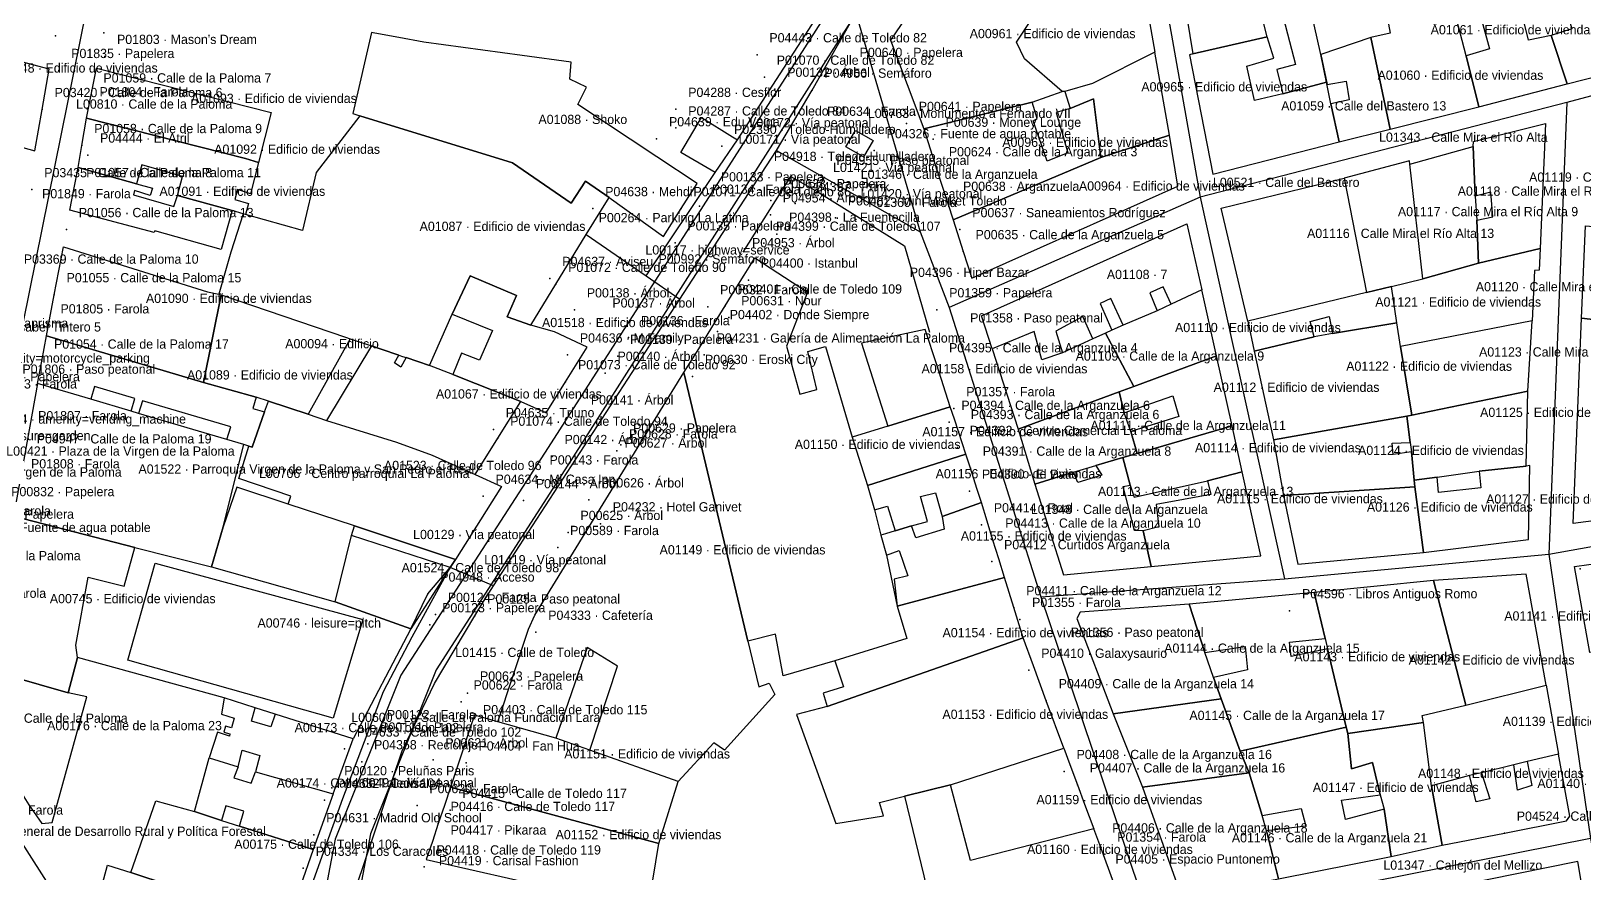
# Model space of a CAD drawing. Header units: metres. Extents: x 436207 to 441321, y 4465685 to 4475088.
# Drawn here: x 439604 to 439855.7, y 4473257.3 to 4473393.7 of the extents above; entities that cross this region are included whole.
import ezdxf

# ---------------------------------------------------------------- set-up
doc = ezdxf.new("R2010")
doc.units = ezdxf.units.M
for name, color, linetype, true_color in [('G_A_EDI', 7, 'CONTINUOUS', 0xa4a4a4), ('G_A_EQU', 7, 'CONTINUOUS', 0x8e5aa4), ('G_A_VER', 7, 'CONTINUOUS', 0x4d745d), ('G_L_EQU', 7, 'CONTINUOUS', 0x8e5aa4), ('G_L_INF', 7, 'CONTINUOUS', 0x777777), ('G_L_PAT', 7, 'CONTINUOUS', 0xa63603), ('G_L_TRA', 7, 'CONTINUOUS', 0x376b91), ('G_L_VIA', 7, 'CONTINUOUS', 0x555555), ('G_P_ACC', 7, 'CONTINUOUS', 0xe68241), ('G_P_COM', 7, 'CONTINUOUS', 0xce3b37), ('G_P_DIR', 7, 'CONTINUOUS', 0x756bb1), ('G_P_EQU', 7, 'CONTINUOUS', 0x8e5aa4), ('G_P_MOB', 7, 'CONTINUOUS', 0x268c9e), ('G_P_PAT', 7, 'CONTINUOUS', 0xa63603), ('G_P_TRA', 7, 'CONTINUOUS', 0x376b91), ('G_P_UMB', 7, 'CONTINUOUS', 0x9e6a39), ('G_P_VER', 7, 'CONTINUOUS', 0x4d745d), ('T_A_EDI', 7, 'CONTINUOUS', 0xa4a4a4), ('T_A_EQU', 7, 'CONTINUOUS', 0x8e5aa4), ('T_A_VER', 7, 'CONTINUOUS', 0x4d745d), ('T_L_EQU', 7, 'CONTINUOUS', 0x8e5aa4), ('T_L_INF', 7, 'CONTINUOUS', 0x777777), ('T_L_PAT', 7, 'CONTINUOUS', 0xa63603), ('T_L_VIA', 7, 'CONTINUOUS', 0x555555), ('T_P_ACC', 7, 'CONTINUOUS', 0xe68241), ('T_P_COM', 7, 'CONTINUOUS', 0xce3b37), ('T_P_DIR', 7, 'CONTINUOUS', 0x756bb1), ('T_P_EQU', 7, 'CONTINUOUS', 0x8e5aa4), ('T_P_MOB', 7, 'CONTINUOUS', 0x268c9e), ('T_P_PAT', 7, 'CONTINUOUS', 0xa63603), ('T_P_TRA', 7, 'CONTINUOUS', 0x376b91), ('T_P_UMB', 7, 'CONTINUOUS', 0x9e6a39), ('T_P_VER', 7, 'CONTINUOUS', 0x4d745d)]:
    doc.layers.add(name, color=color, linetype=linetype, true_color=true_color)

msp = doc.modelspace()

# ---------------------------------------------------------------- linework, layer by layer
at = {"layer": 'G_A_EDI'}
for points in [[(439752.53, 4473405.7), (439747.69, 4473398.6), (439743.31, 4473392.17), (439748.7, 4473377.8), (439766.3, 4473382.12), (439771.13, 4473383.86), (439765.03, 4473389.13), (439763.75, 4473391.87), (439766.18, 4473395.53)], [(439783.6, 4473404.97), (439786.18, 4473390.21), (439776.05, 4473385.18), (439771.57, 4473383.86), (439771.13, 4473383.86), (439765.03, 4473389.13), (439763.75, 4473391.87), (439766.18, 4473395.53), (439768.74, 4473396.49), (439772.2, 4473398.01), (439771.52, 4473401.18), (439771.26, 4473402.54)], [(439824.31, 4473377.78), (439838.66, 4473381.38), (439836.64, 4473389.64), (439835.07, 4473395.64), (439831.43, 4473394.73), (439830.52, 4473398.16), (439834.24, 4473399.07), (439832.98, 4473404.61), (439832.53, 4473405.33), (439819.21, 4473402), (439820.48, 4473395.96), (439823.73, 4473396.52), (439824.32, 4473393.33), (439821.19, 4473392.61)], [(439838.66, 4473381.38), (439853.01, 4473385.09), (439850.38, 4473392.95), (439846.71, 4473392.17), (439844.9, 4473399.68), (439848.62, 4473398.46), (439846.24, 4473405.66), (439844.74, 4473405.34), (439840.39, 4473404.06), (439839.55, 4473406.68), (439832.98, 4473404.61), (439834.24, 4473399.07), (439838.1, 4473399.33), (439840.43, 4473390.75), (439836.64, 4473389.64)], [(439790.81, 4473399.26), (439792.35, 4473389.97), (439804.4, 4473392.7), (439802.88, 4473398.79), (439805.98, 4473399.68), (439808.99, 4473388.25), (439805.95, 4473387.41), (439806.91, 4473383.51), (439813.97, 4473385.37), (439813.09, 4473389.84), (439809.93, 4473403.85)], [(439853.01, 4473385.09), (439864.45, 4473388.01), (439859.84, 4473402.08), (439848.62, 4473398.46), (439849.26, 4473396.63), (439852.73, 4473397.52), (439853.78, 4473394), (439850.38, 4473392.95)], [(439792.35, 4473389.97), (439791.8, 4473389.82), (439795.55, 4473370.49), (439816.02, 4473375.74), (439814.72, 4473381.85), (439813.97, 4473385.37), (439806.91, 4473383.51), (439802.3, 4473382.43), (439801.08, 4473387.96), (439805.48, 4473389.27), (439804.4, 4473392.7)], [(439816.02, 4473375.74), (439824.31, 4473377.78), (439821.19, 4473392.61), (439813.09, 4473389.84), (439814.09, 4473384.99), (439817.19, 4473385.52), (439817.69, 4473382.52), (439814.72, 4473381.85)], [(439788.52, 4473376.82), (439786.18, 4473390.21), (439776.05, 4473385.18), (439771.57, 4473383.86), (439772.45, 4473381.1), (439776.22, 4473382.66), (439777.4, 4473373.18)], [(439613.01, 4473379.57), (439613.75, 4473383.32), (439614.6, 4473387.65), (439642.92, 4473380.44), (439640.86, 4473372.34), (439638.75, 4473373.01)], [(439748.7, 4473377.8), (439750.78, 4473371.36), (439753.46, 4473363.09), (439777.4, 4473373.18), (439776.22, 4473382.66), (439772.45, 4473381.1), (439770.19, 4473380.47), (439772.09, 4473373.94), (439768.69, 4473372.6), (439766.44, 4473379.14), (439767.11, 4473379.48), (439766.3, 4473382.12)], [(439611.63, 4473371.56), (439612.25, 4473375.12), (439613.01, 4473379.57), (439638.75, 4473373.01), (439640.86, 4473372.34), (439639.6, 4473367.28), (439637.49, 4473368.01), (439637.05, 4473366.4), (439639.27, 4473365.75), (439638.8, 4473363.92), (439638.39, 4473364.06), (439636.59, 4473364.6), (439627.74, 4473367.04), (439628.57, 4473370.09), (439621.98, 4473371.97), (439621.11, 4473368.92)], [(439685.02, 4473346.02), (439689.08, 4473352.64), (439694.02, 4473360.69), (439697.71, 4473366.69), (439693.9, 4473369.36), (439691.57, 4473365.77), (439682.03, 4473372.29), (439657.33, 4473379.94), (439650.21, 4473370.76), (439648, 4473361.35), (439638.8, 4473363.92), (439638.39, 4473364.06), (439636.38, 4473357.87), (439634.45, 4473351.05), (439634.81, 4473350.95), (439654.99, 4473344.08), (439655.76, 4473343.83), (439659.22, 4473342.68), (439660.76, 4473342.13), (439663.65, 4473341.16), (439664.24, 4473340.95), (439664.83, 4473340.76), (439668.58, 4473339.5), (439672.26, 4473347.8), (439675.17, 4473354.01), (439682.71, 4473350.84), (439681.21, 4473347.35)], [(439753.46, 4473363.09), (439755.11, 4473357.94), (439756.5, 4473353.63), (439789.91, 4473368.55), (439788.52, 4473376.82), (439777.4, 4473373.18)], [(439837.83, 4473375.78), (439849.47, 4473378.69), (439848.65, 4473358.45), (439838.61, 4473356.05), (439838.34, 4473363.04), (439840.96, 4473363.56), (439840.64, 4473367.56), (439838.11, 4473366.93), (439837.78, 4473374.97)], [(439827.49, 4473372.08), (439837.78, 4473374.97), (439838.11, 4473366.93), (439838.34, 4473363.04), (439838.61, 4473356.05), (439829.61, 4473353.51)], [(439820.48, 4473351.32), (439824.51, 4473352.28), (439829.61, 4473353.51), (439827.49, 4473372.08), (439827.43, 4473372.64), (439816.87, 4473369.83)], [(439610.31, 4473364.66), (439610.95, 4473367.99), (439611.63, 4473371.56), (439621.11, 4473368.92), (439623.68, 4473368.19), (439623.31, 4473367.02), (439620.81, 4473367.81), (439620.64, 4473367.11), (439627.17, 4473365.25), (439627.74, 4473367.04), (439636.59, 4473364.6), (439634.85, 4473358.28), (439624.07, 4473361.31), (439623.95, 4473361.05)], [(439801.22, 4473346.67), (439796.92, 4473364.97), (439816.87, 4473369.83), (439820.48, 4473351.32)], [(439759.78, 4473342.19), (439758.07, 4473347.52), (439791.33, 4473362.45), (439793.81, 4473351.73), (439788.84, 4473349.43), (439787.51, 4473352.22), (439785.33, 4473351.26), (439786.56, 4473348.35), (439781.02, 4473346), (439779.03, 4473350.36), (439777.28, 4473349.52), (439779.17, 4473345.19), (439778.17, 4473344.71), (439776.13, 4473343.8), (439774.52, 4473347.42), (439770.13, 4473345.03), (439771.22, 4473341.56), (439767.87, 4473340.42), (439766.63, 4473345)], [(439855.34, 4473347.13), (439855.97, 4473362.11), (439868.4, 4473361.1), (439870.73, 4473360.87), (439870.29, 4473357.95), (439876.4, 4473357.4), (439875.87, 4473352.86), (439870.85, 4473353.6), (439870.49, 4473350.63), (439875.6, 4473349.9), (439875.9, 4473352.76), (439885.09, 4473351.17), (439885.73, 4473351.08), (439884.73, 4473343.43), (439873.65, 4473344.9), (439863.29, 4473346.22)], [(439606.51, 4473344.3), (439607.78, 4473350.96), (439609.26, 4473358.73), (439632.6, 4473351.42), (439634.45, 4473351.05), (439634.81, 4473350.95), (439631.95, 4473336.71)], [(439709.85, 4473338.36), (439712.23, 4473342.21), (439714.36, 4473345.64), (439716.53, 4473349.13), (439718.17, 4473351.78), (439719.62, 4473354.14), (439720.43, 4473355.43), (439721.35, 4473356.95), (439729.89, 4473351.37), (439726.48, 4473342.63), (439728.65, 4473334.86), (439731.4, 4473335.59), (439729.93, 4473341.73), (439732.81, 4473342.54), (439737.13, 4473327.9), (439739.58, 4473320.04), (439740.74, 4473316.11), (439741.78, 4473312.02), (439742.67, 4473308.78), (439744.4, 4473300.5), (439745.97, 4473295.26), (439734.32, 4473291.68), (439725.92, 4473289.24), (439724.69, 4473295.95), (439720.18, 4473294.83)], [(439848.65, 4473358.45), (439848.45, 4473354.95), (439847.73, 4473354.88), (439847.35, 4473346.72), (439825.99, 4473342.55), (439825.4, 4473346.39), (439824.51, 4473352.28), (439829.61, 4473353.51), (439838.61, 4473356.05)], [(439672.26, 4473347.8), (439678.8, 4473345.17), (439676.7, 4473340.34), (439673.8, 4473341.51), (439672.36, 4473338.02), (439683.42, 4473333.67), (439687.5, 4473331.84), (439690.67, 4473336.86), (439694.17, 4473342.44), (439688.86, 4473344.96), (439685.02, 4473346.02), (439681.21, 4473347.35), (439682.71, 4473350.84), (439675.17, 4473354.01)], [(439782.74, 4473336.11), (439796.15, 4473341.08), (439793.81, 4473351.73), (439788.84, 4473349.43), (439786.56, 4473348.35), (439781.02, 4473346), (439779.17, 4473345.19), (439778.17, 4473344.71)], [(439801.22, 4473346.67), (439802.27, 4473341.83), (439812.01, 4473344.14), (439811.34, 4473346.63), (439814.42, 4473347.4), (439814.97, 4473344.68), (439825.4, 4473346.39), (439824.51, 4473352.28), (439820.48, 4473351.32)], [(439634.81, 4473350.95), (439654.99, 4473344.08), (439655.76, 4473343.83), (439648.94, 4473331.62), (439642.48, 4473333.73), (439640.53, 4473334.34), (439631.95, 4473336.71)], [(439827.83, 4473331.42), (439846.64, 4473335.33), (439847.35, 4473346.72), (439825.99, 4473342.55)], [(439853.96, 4473313.9), (439855.34, 4473347.13), (439863.29, 4473346.22), (439863.19, 4473342.76), (439873.3, 4473341.79), (439872.06, 4473330.66), (439872.06, 4473316.3), (439870.01, 4473316.03)], [(439605.05, 4473336.59), (439605.74, 4473340.21), (439606.51, 4473344.3), (439631.95, 4473336.71), (439640.53, 4473334.34), (439639.97, 4473332.54), (439641.84, 4473331.98), (439639.86, 4473326.26), (439639.3, 4473326.42), (439638.5, 4473326.67), (439635.73, 4473327.49), (439636.4, 4473329.55), (439622.08, 4473333.78), (439621.43, 4473331.73), (439620.23, 4473332.08), (439620.82, 4473334.15), (439614.3, 4473336.1), (439613.7, 4473334.01)], [(439753.01, 4473332.82), (439750.81, 4473339.61), (439748.95, 4473345.33), (439738.64, 4473343.11), (439742.88, 4473329.67)], [(439759.78, 4473342.19), (439764.01, 4473329.19), (439780.38, 4473335.23), (439782.74, 4473336.11), (439778.17, 4473344.71), (439776.13, 4473343.8), (439771.22, 4473341.56), (439767.87, 4473340.42), (439766.63, 4473345)], [(439802.27, 4473341.83), (439805.41, 4473327.44), (439826.99, 4473331.3), (439827.83, 4473331.42), (439825.99, 4473342.55), (439825.4, 4473346.39), (439814.97, 4473344.68), (439812.01, 4473344.14)], [(439675.98, 4473321.83), (439679.68, 4473327.72), (439683.42, 4473333.67), (439672.36, 4473338.02), (439668.58, 4473339.5), (439664.83, 4473340.76), (439663.95, 4473339.22), (439662.91, 4473339.92), (439663.65, 4473341.16), (439660.76, 4473342.13), (439659.22, 4473342.68), (439651.91, 4473330.6), (439663.24, 4473327.09), (439669.01, 4473324.94)], [(439783.32, 4473325.26), (439798.69, 4473329.74), (439796.15, 4473341.08), (439782.74, 4473336.11), (439780.38, 4473335.23), (439781.19, 4473331.84), (439789.1, 4473334.6), (439790.08, 4473331.21), (439782.29, 4473328.79)], [(439679.69, 4473281.78), (439684.63, 4473296.79), (439685.7, 4473299.05), (439695.27, 4473314.73), (439709.85, 4473338.36), (439720.18, 4473294.83), (439721.98, 4473287.46), (439723.65, 4473288.04), (439724.59, 4473286.19), (439716.43, 4473277.19), (439714.69, 4473278.36), (439708.9, 4473272.09), (439694.6, 4473277.18), (439699.07, 4473290.77), (439694.15, 4473293.82), (439689.07, 4473279.11)], [(439764.01, 4473329.19), (439766.71, 4473320.29), (439773.01, 4473322.22), (439776.58, 4473323.27), (439780.98, 4473324.57), (439783.32, 4473325.26), (439782.29, 4473328.79), (439781.19, 4473331.84), (439780.38, 4473335.23)], [(439828.22, 4473320.9), (439831.95, 4473321.42), (439838.72, 4473322.39), (439846.37, 4473323.2), (439846.64, 4473335.33), (439827.83, 4473331.42), (439826.99, 4473331.3), (439827.57, 4473327.01), (439827.79, 4473325.53)], [(439680.27, 4473319.91), (439672.83, 4473308.08), (439656.42, 4473313.52), (439645.7, 4473317.04), (439646.15, 4473318.34), (439637.71, 4473321.19), (439639.3, 4473326.42), (439639.86, 4473326.26), (439641.84, 4473331.98), (439642.48, 4473333.73), (439648.94, 4473331.62), (439651.91, 4473330.6), (439663.24, 4473327.09), (439669.01, 4473324.94), (439675.98, 4473321.83)], [(439755.55, 4473325.11), (439754.94, 4473326.95), (439754.34, 4473328.8), (439753.68, 4473330.77), (439753.01, 4473332.82), (439742.88, 4473329.67), (439737.13, 4473327.9), (439739.58, 4473320.04)], [(439782.18, 4473320.08), (439782.79, 4473318.16), (439794.71, 4473320.81), (439800.33, 4473322.26), (439798.69, 4473329.74), (439783.32, 4473325.26), (439780.98, 4473324.57)], [(439805.41, 4473327.44), (439807.02, 4473318.45), (439828.31, 4473319.86), (439828.22, 4473320.9), (439827.79, 4473325.53), (439824.82, 4473325.1), (439824.62, 4473326.92), (439827.57, 4473327.01), (439826.99, 4473331.3)], [(439758.08, 4473317.28), (439757.34, 4473319.56), (439756.27, 4473322.87), (439755.55, 4473325.11), (439739.58, 4473320.04), (439740.74, 4473316.11), (439742.84, 4473316.72), (439744.06, 4473312.69), (439746.7, 4473313.51), (439749.32, 4473314.22), (439748.18, 4473318.25), (439750.6, 4473318.87), (439751.69, 4473315.04)], [(439766.71, 4473320.29), (439771.34, 4473305.57), (439785.59, 4473306.91), (439784.26, 4473312.69), (439782.86, 4473312.79), (439781.03, 4473319.91), (439782.18, 4473320.08), (439780.98, 4473324.57), (439776.58, 4473323.27), (439777.58, 4473321.71), (439773.7, 4473320.56), (439773.01, 4473322.22)], [(439785.59, 4473306.91), (439803.37, 4473308.64), (439800.33, 4473322.26), (439794.71, 4473320.81), (439795.23, 4473318.62), (439786.36, 4473317), (439786.82, 4473313.35), (439784.26, 4473312.69)], [(439829.7, 4473309.19), (439846.71, 4473311.29), (439846.96, 4473323.29), (439846.37, 4473323.2), (439838.72, 4473322.39), (439839.01, 4473319.65), (439832.17, 4473318.92), (439831.95, 4473321.42), (439828.22, 4473320.9), (439828.31, 4473319.86)], [(439807.02, 4473318.45), (439809.32, 4473307.32), (439829.7, 4473309.19), (439828.31, 4473319.86)], [(439761.79, 4473305.16), (439760.87, 4473308.19), (439759.93, 4473311.22), (439759.01, 4473314.26), (439758.08, 4473317.28), (439751.69, 4473315.04), (439752.04, 4473312.98), (439747.42, 4473311.55), (439746.7, 4473313.51), (439744.06, 4473312.69), (439742.53, 4473312.23), (439741.78, 4473312.02), (439742.67, 4473308.78), (439744.74, 4473309.5), (439746.15, 4473305.44), (439743.91, 4473304.87), (439744.4, 4473300.5)], [(439610.03, 4473286.46), (439611.54, 4473292.17), (439611.27, 4473294.2), (439613.27, 4473305.21), (439619.09, 4473303.76), (439620.84, 4473310.03), (439601.17, 4473315.07), (439596.28, 4473290.39)], [(439672.83, 4473308.08), (439671.97, 4473306.79), (439665.6, 4473296.83), (439653.29, 4473301.21), (439655.94, 4473311.95), (439656.42, 4473313.52)], [(439861.26, 4473296.03), (439859.28, 4473295.77), (439859.69, 4473293.28), (439856.69, 4473293.03), (439854.19, 4473306.94), (439856.51, 4473307.27), (439859.3, 4473307.66)], [(439764.85, 4473295.38), (439763.32, 4473300.27), (439761.79, 4473305.16), (439744.4, 4473300.5), (439745.97, 4473295.26), (439734.32, 4473291.68), (439735.68, 4473287.44), (439732.39, 4473286.43), (439733.04, 4473284.27)], [(439831.35, 4473304.66), (439811.99, 4473302.74), (439813.77, 4473295.27), (439814.17, 4473293.61), (439817.19, 4473280.92), (439817.43, 4473279.91), (439829.71, 4473281.69), (439829.48, 4473282.81), (439836.57, 4473284.48)], [(439849.6, 4473287.69), (439846.34, 4473305.71), (439831.35, 4473304.66), (439836.57, 4473284.48)], [(439811.99, 4473302.74), (439791.71, 4473300.82), (439794.27, 4473292.98), (439800.81, 4473293.97), (439801.17, 4473290.2), (439795.67, 4473288.94), (439796.94, 4473285.5), (439800.02, 4473277.05), (439817.19, 4473280.92), (439814.17, 4473293.61), (439808.25, 4473292.35), (439808.01, 4473294.69), (439813.77, 4473295.27)], [(439791.71, 4473300.82), (439774.06, 4473299.53), (439773.53, 4473298.49), (439779.42, 4473283.08), (439796.94, 4473285.5), (439795.67, 4473288.94), (439794.27, 4473292.98)], [(439771.39, 4473277.52), (439768.58, 4473285.2), (439766.52, 4473290.82), (439764.85, 4473295.38), (439733.04, 4473284.27), (439728.1, 4473282.98), (439734.45, 4473265.32), (439742.19, 4473266.56), (439741.56, 4473268.72), (439745.61, 4473269.73), (439753.07, 4473271.58)], [(439596.28, 4473290.39), (439596.2, 4473289.68), (439595.99, 4473287.61), (439596.04, 4473285.83), (439596.37, 4473283.82), (439597.12, 4473281.4), (439597.83, 4473279.4), (439598.65, 4473277.45), (439600.03, 4473274.44), (439601.78, 4473271.38), (439603.67, 4473268.31), (439605.75, 4473265.32), (439607.45, 4473265.48), (439613.05, 4473285.8), (439610.03, 4473286.46)], [(439831, 4473271.41), (439829.71, 4473281.69), (439829.48, 4473282.81), (439836.57, 4473284.48), (439849.6, 4473287.69), (439851.57, 4473276.52), (439846.52, 4473275.37), (439844.36, 4473274.83), (439839.1, 4473273.53), (439837.16, 4473273.06)], [(439635.34, 4473285.64), (439634.87, 4473283.02), (439636.96, 4473282.37), (439636.53, 4473280.81), (439635.54, 4473281.05), (439635.28, 4473280.1), (439636.26, 4473279.83), (439636.17, 4473279.46), (439634.25, 4473280.11), (439632.89, 4473275.95), (439637.57, 4473274.51), (439638.24, 4473277.19), (439641.1, 4473276.33), (439640.38, 4473273.7), (439652.98, 4473270.1), (439656.22, 4473279.02), (439643.58, 4473283.04), (439642.9, 4473280.97), (439639.74, 4473281.89), (439640.33, 4473284.03)], [(439779.42, 4473283.08), (439784.16, 4473271.19), (439801.43, 4473273.52), (439800.02, 4473277.05), (439796.94, 4473285.5)], [(439679.69, 4473281.78), (439675.9, 4473282.87), (439675.27, 4473280.99), (439673.47, 4473275.58), (439671.99, 4473271.18), (439705.77, 4473262.08), (439708.9, 4473272.09), (439694.6, 4473277.18), (439689.07, 4473279.11)], [(439824.46, 4473259.99), (439832.72, 4473261.81), (439831, 4473271.41), (439829.71, 4473281.69), (439817.43, 4473279.91), (439818.04, 4473274.18), (439821.44, 4473275.19), (439822.71, 4473269.97), (439823.34, 4473267.62)], [(439806.21, 4473256.37), (439824.46, 4473259.99), (439823.34, 4473267.62), (439817.06, 4473265.98), (439816.43, 4473269.11), (439822.71, 4473269.97), (439821.44, 4473275.19), (439818.04, 4473274.18), (439817.43, 4473279.91), (439817.19, 4473280.92), (439800.02, 4473277.05), (439801.43, 4473273.52), (439803.54, 4473266.59), (439809.89, 4473267.73), (439810.64, 4473264.86), (439804.27, 4473264.14)], [(439771.39, 4473277.52), (439772.38, 4473274.88), (439773.62, 4473271.57), (439774.79, 4473268.43), (439776.29, 4473264.42), (439756.31, 4473259.34), (439753.07, 4473271.58)], [(439831, 4473271.41), (439832.72, 4473261.81), (439842.83, 4473263.75), (439852.91, 4473265.76), (439853.44, 4473266.48), (439851.57, 4473276.52), (439846.52, 4473275.37), (439847.3, 4473271.47), (439844.94, 4473270.7), (439844.36, 4473274.83), (439839.1, 4473273.53), (439840.48, 4473269.3), (439838.26, 4473268.81), (439837.16, 4473273.06)], [(439652.98, 4473270.1), (439649.75, 4473261.08), (439637.79, 4473264.88), (439638.52, 4473267.32), (439635.61, 4473268.17), (439634.88, 4473265.82), (439630.5, 4473267.26), (439632.89, 4473275.95), (439637.57, 4473274.51), (439636.91, 4473272.69), (439639.7, 4473271.85), (439640.38, 4473273.7)], [(439784.16, 4473271.19), (439790.55, 4473253.3), (439806.21, 4473256.37), (439804.27, 4473264.14), (439803.54, 4473266.59), (439801.43, 4473273.52)], [(439671.99, 4473271.18), (439671.01, 4473268.25), (439670.03, 4473265.32), (439669.06, 4473262.4), (439668.08, 4473259.46), (439689.53, 4473254.63), (439692.26, 4473254.03), (439703.78, 4473251.49), (439704.78, 4473256.14), (439705.77, 4473262.08)], [(439745.61, 4473269.73), (439748.74, 4473256.85), (439750.45, 4473249.21), (439750.99, 4473247.02), (439767.64, 4473249.41), (439780.57, 4473252.86), (439778.88, 4473257.42), (439777.25, 4473261.85), (439776.29, 4473264.42), (439756.31, 4473259.34), (439753.07, 4473271.58)], [(439649.75, 4473261.08), (439645.52, 4473248.98), (439620.19, 4473257.35), (439624.26, 4473268.99), (439630.5, 4473267.26), (439634.88, 4473265.82), (439637.79, 4473264.88)], [(439616.4, 4473258.58), (439620.19, 4473257.35), (439645.52, 4473248.98), (439642.1, 4473239.77), (439638.48, 4473241.11), (439630.08, 4473244.07), (439620.46, 4473247.67), (439614.4, 4473251.13)], [(439860.62, 4473224.5), (439854.71, 4473259.16), (439810.89, 4473250.31), (439814.73, 4473239.51), (439845.86, 4473245.84), (439849.34, 4473224.91), (439855.74, 4473226.14)]]:
    msp.add_lwpolyline(points, close=True, dxfattribs=at)
msp.add_lwpolyline([(439594.68, 4473377.01), (439604.61, 4473374.23), (439605.84, 4473380.95), (439606.98, 4473387.46), (439600.86, 4473389.12)], dxfattribs=at)
at = {"layer": 'G_A_EQU'}
for points in [[(439697.71, 4473366.69), (439706.54, 4473360.4), (439709.38, 4473364.89), (439711.99, 4473368.98), (439705.46, 4473373.26), (439692.62, 4473381.74), (439694.03, 4473384.57), (439691.34, 4473385.86), (439691.57, 4473388.63), (439683.61, 4473389.69), (439667.7, 4473391.88), (439663.64, 4473392.62), (439659.72, 4473393.32), (439659.18, 4473393.41), (439656.15, 4473380.3), (439657.33, 4473379.94), (439682.03, 4473372.29), (439691.57, 4473365.77), (439693.9, 4473369.36)], [(439635.14, 4473313.34), (439638.5, 4473326.67), (439635.73, 4473327.49), (439621.43, 4473331.73), (439620.23, 4473332.08), (439613.7, 4473334.01), (439605.05, 4473336.59), (439602.94, 4473324.86), (439601.17, 4473315.07), (439620.84, 4473310.03), (439633.29, 4473306.87)]]:
    msp.add_lwpolyline(points, close=True, dxfattribs=at)
at = {"layer": 'G_A_VER'}
msp.add_lwpolyline([(439619.7, 4473291.74), (439624.14, 4473307.46), (439657.8, 4473298.33), (439652.96, 4473282.36)], close=True, dxfattribs=at)
at = {"layer": 'G_L_EQU'}
for points in [[(439665.6, 4473296.83), (439668.35, 4473302.48), (439671.97, 4473306.79), (439672.83, 4473308.08), (439656.42, 4473313.52), (439645.7, 4473317.04), (439637.35, 4473319.8), (439635.14, 4473313.34), (439633.29, 4473306.87), (439653.29, 4473301.21), (439665.6, 4473296.83)], [(439601.17, 4473315.07), (439620.84, 4473310.03), (439633.29, 4473306.87), (439653.29, 4473301.21), (439665.6, 4473296.83), (439656.22, 4473279.02), (439643.58, 4473283.04), (439640.33, 4473284.03), (439635.34, 4473285.64), (439611.54, 4473292.17), (439610.03, 4473286.46), (439596.28, 4473290.39), (439601.17, 4473315.07)]]:
    msp.add_lwpolyline(points, dxfattribs=at)
at = {"layer": 'G_L_INF'}
for points in [[(439782.52, 4473428.36), (439783.21, 4473425.05), (439793.51, 4473366.74), (439807.19, 4473304.95)], [(439737.72, 4473396.57), (439748.11, 4473361.11), (439752.84, 4473348.87), (439754.23, 4473344.46), (439767.68, 4473302.03), (439770.54, 4473293.54), (439785.63, 4473248.77), (439792.7, 4473231.07)], [(439890.46, 4473392.07), (439867.93, 4473386.06), (439852.93, 4473382.11), (439793.51, 4473366.74), (439752.84, 4473348.87)], [(439852.93, 4473382.11), (439850.04, 4473308.91), (439856.78, 4473262.88), (439877.19, 4473156.73), (439879.32, 4473145.66)], [(439724.87, 4473374.29), (439732.56, 4473369.96), (439748.11, 4473361.11)], [(439767.68, 4473302.03), (439807.19, 4473304.95), (439850.04, 4473308.91), (439878.4, 4473314.01), (439886.94, 4473315.54), (439892.66, 4473317), (439975.96, 4473338.25), (439984.8, 4473340.5)], [(439856.78, 4473262.88), (439785.63, 4473248.77)]]:
    msp.add_lwpolyline(points, dxfattribs=at)
at = {"layer": 'G_L_PAT'}
msp.add_lwpolyline([(439738.93, 4473373.27), (439736.09, 4473374.93), (439737.65, 4473377.57), (439740.49, 4473375.93), (439738.93, 4473373.27)], dxfattribs=at)
at = {"layer": 'G_L_TRA'}
for points in [[(439973.7, 4473971.38), (439979.46, 4473876.07), (439978.21, 4473855.97), (439975.9, 4473839.02), (439972.89, 4473824.61), (439968.8, 4473811.83), (439923.54, 4473700.81), (439865.9, 4473603.68), (439687.84, 4473326.22)], [(439976.68, 4473971.41), (439982.67, 4473875.63), (439980.82, 4473854.59), (439978.16, 4473839.18), (439974.91, 4473823.59), (439971.18, 4473811.15), (439927.33, 4473699.07), (439869.22, 4473602.66), (439691.51, 4473324.12)], [(439687.84, 4473326.22), (439663.95, 4473289.36), (439653.33, 4473262.77), (439648.89, 4473239.53), (439650.63, 4473218.75), (439654.95, 4473200.72), (439661.98, 4473179.88), (439671.61, 4473158.56), (439682.66, 4473140.46)], [(439691.51, 4473324.12), (439669.66, 4473290.2), (439659.04, 4473263.61), (439654.6, 4473240.37), (439656.34, 4473219.6), (439660.66, 4473201.57), (439667.69, 4473180.72), (439677.32, 4473159.41), (439685.29, 4473141.44)]]:
    msp.add_lwpolyline(points, dxfattribs=at)
at = {"layer": 'G_L_VIA'}
for points in [[(439722.42, 4473370.61), (439724.87, 4473374.29), (439730.61, 4473384.09), (439737.72, 4473396.57), (439745.15, 4473409.4), (439754.27, 4473423.78), (439760.39, 4473433.26), (439776.01, 4473457.82), (439800.62, 4473498.72), (439822.96, 4473535.16), (439830.29, 4473547.91), (439834.19, 4473553.79), (439835.98, 4473556.52), (439838.88, 4473561.21), (439850.91, 4473579.46), (439856.7, 4473589.29)], [(439619.07, 4473427.5), (439618.16, 4473422.75), (439600.62, 4473336.15), (439599.52, 4473330.69)], [(439703.72, 4473354), (439714.89, 4473370.75), (439714.25, 4473371.1), (439709.35, 4473374.01), (439712.7, 4473379.67), (439717.72, 4473376.53), (439718.52, 4473376.03), (439735.21, 4473401.9), (439734.58, 4473409.18), (439736.35, 4473409.36)], [(439714.89, 4473370.75), (439718.52, 4473376.03)], [(439637.9, 4473200.71), (439638.68, 4473202.8), (439642.33, 4473212.51), (439644.52, 4473218.86), (439647.77, 4473228.45), (439664.19, 4473277.07), (439669.41, 4473288.01), (439675.96, 4473298.94), (439677.34, 4473301.24), (439678.99, 4473303.78), (439709.18, 4473350.24), (439722.42, 4473370.61)], [(439719.43, 4473357.82), (439727.19, 4473370.11), (439731.45, 4473367.67), (439745.61, 4473358.88), (439749.65, 4473344.9)], [(439731.45, 4473367.67), (439732.56, 4473369.96)], [(439694.02, 4473360.69), (439703.72, 4473354), (439709.18, 4473350.24)], [(439611.37, 4473248.36), (439602.13, 4473262.85), (439590.32, 4473283.16), (439592.46, 4473294.24), (439593.95, 4473301.92), (439596.49, 4473315.07)], [(439671.97, 4473306.79), (439655.94, 4473311.95)], [(439639.89, 4473230.64), (439642.73, 4473233.65), (439649.87, 4473256.22), (439654.57, 4473269.36), (439661.17, 4473286.67), (439665.77, 4473295.54), (439671.97, 4473306.79)], [(439678.99, 4473303.78), (439671.97, 4473306.79)]]:
    msp.add_lwpolyline(points, dxfattribs=at)
at = {"layer": 'G_P_ACC'}
for p in [(439730.61, 4473384.09), (439613.11, 4473381.07), (439731.04, 4473377.92), (439732.56, 4473369.96), (439712.36, 4473365.3), (439737.7, 4473363.15), (439703.72, 4473354), (439713.7, 4473349), (439606.79, 4473345.92), (439700.87, 4473344.01), (439754.23, 4473344.46), (439753.61, 4473332.5), (439698.94, 4473325.67), (439686.06, 4473321.45), (439689.39, 4473310.02), (439669.57, 4473299.18), (439675.96, 4473298.94), (439764.27, 4473298.37), (439770.54, 4473293.54), (439673.75, 4473284.99), (439659.7, 4473280.18), (439666.58, 4473268.22), (439778.08, 4473260.36)]:
    msp.add_point(p, dxfattribs=at)
at = {"layer": 'G_P_COM'}
for p in [(439615.95, 4473389.56), (439721.69, 4473389.82), (439708.54, 4473380.98), (439727.89, 4473365.7), (439734.41, 4473363.41), (439754.58, 4473361.5), (439744.45, 4473351.83), (439717.12, 4473347.24), (439690.97, 4473341.2), (439711.25, 4473337.72), (439678.95, 4473329.11), (439756.14, 4473319.14), (439758.07, 4473313.69), (439759.73, 4473307.72), (439855.09, 4473306.54), (439808.02, 4473299.78), (439765.76, 4473290.14), (439654.82, 4473277.38), (439771.48, 4473273.74), (439652.78, 4473271.11), (439651.56, 4473269.07), (439671.93, 4473267.45), (439649.86, 4473263.5), (439670.03, 4473261.51)]:
    msp.add_point(p, dxfattribs=at)
at = {"layer": 'G_P_DIR'}
for p in [(439722.88, 4473386.19), (439709.38, 4473364.89), (439689.08, 4473352.64), (439690.67, 4473336.86), (439679.68, 4473327.72)]:
    msp.add_point(p, dxfattribs=at)
at = {"layer": 'G_P_EQU'}
for p in [(439613.2, 4473373.58), (439694.02, 4473360.69), (439720.3, 4473353.33), (439713.13, 4473341.2), (439754.16, 4473326.22), (439685.85, 4473296.29)]:
    msp.add_point(p, dxfattribs=at)
at = {"layer": 'G_P_MOB'}
for p in [(439608.53, 4473387.28), (439736.32, 4473387.45), (439745.9, 4473378.7), (439740.7, 4473374.29), (439713.82, 4473367.3), (439723.91, 4473366.19), (439708.4, 4473359.36), (439750.84, 4473348.52), (439699.1, 4473340.98), (439699.6, 4473326.62), (439668.66, 4473297.51), (439674.78, 4473286.44), (439658.61, 4473278.19), (439657.61, 4473275.31)]:
    msp.add_point(p, dxfattribs=at)
at = {"layer": 'G_P_PAT'}
msp.add_point((439696.31, 4473313.85), dxfattribs=at)
at = {"layer": 'G_P_TRA'}
for p in [(439715.96, 4473374.99), (439722.42, 4473370.61)]:
    msp.add_point(p, dxfattribs=at)
at = {"layer": 'G_P_UMB'}
for p in [(439607.99, 4473392.88), (439615.8, 4473393.37), (439613.75, 4473383.32), (439605.84, 4473380.95), (439708.55, 4473377.97), (439612.25, 4473375.12), (439705.42, 4473376.22), (439750.25, 4473376.14), (439750.78, 4473371.36), (439604.16, 4473367.97), (439610.95, 4473367.99), (439695.08, 4473364.91), (439753.08, 4473365.76), (439609.75, 4473361.51), (439722.78, 4473359.3), (439724.89, 4473360.76), (439755.11, 4473357.94), (439688.13, 4473353.59), (439607.78, 4473350.96), (439716.53, 4473349.13), (439715.26, 4473344.99), (439605.74, 4473340.21), (439750.81, 4473339.61), (439752.81, 4473330.29), (439754.34, 4473328.8), (439756.27, 4473322.87), (439677.31, 4473318.32), (439759.93, 4473311.22), (439668.35, 4473302.48), (439763.32, 4473300.27), (439768.58, 4473285.2), (439675.27, 4473280.99), (439674.55, 4473275.12), (439773.62, 4473271.57), (439670.03, 4473265.32), (439842.83, 4473263.75), (439777.25, 4473261.85), (439648.15, 4473258.07), (439667.73, 4473258.28)]:
    msp.add_point(p, dxfattribs=at)
at = {"layer": 'G_P_VER'}
for p in [(439729.94, 4473392.43), (439724.59, 4473384.24), (439723.86, 4473363.89), (439718.88, 4473356.63), (439692.1, 4473348.51), (439696.24, 4473346.88), (439697.08, 4473338.23), (439692.75, 4473331.17), (439688.49, 4473324.75), (439698.23, 4473324.2), (439683.84, 4473317.6), (439694.44, 4473317.73), (439691.07, 4473312.46), (439669.18, 4473275.63)]:
    msp.add_point(p, dxfattribs=at)

# ---------------------------------------------------------------- texts
at = {"layer": 'T_A_EDI'}
for s, p in [('A01061 · Edificio de viviendas', (439830.88, 4473393.12)), ('A00961 · Edificio de viviendas', (439756.16, 4473392.5)), ('A00548 · Edificio de viviendas', (439597.67, 4473386.93)), ('A01060 · Edificio de viviendas', (439822.27, 4473385.76)), ('A00965 · Edificio de viviendas', (439783.98, 4473383.88)), ('A01093 · Edificio de viviendas', (439629.95, 4473382.01)), ('A01059 · Calle del Bastero 13', (439806.65, 4473380.79)), ('A01092 · Edificio de viviendas', (439633.71, 4473373.77)), ('A00963 · Edificio de viviendas', (439761.44, 4473374.89)), ('A00964 · Edificio de viviendas', (439773.87, 4473367.82)), ('A01119 · Calle Mira el Río Alta 5', (439846.83, 4473369.25)), ('A01091 · Edificio de viviendas', (439624.83, 4473366.96)), ('A01118 · Calle Mira el Río Alta 7', (439835.26, 4473366.98)), ('A01117 · Calle Mira el Río Alta 9', (439825.57, 4473363.67)), ('A01087 · Edificio de viviendas', (439667, 4473361.28)), ('A01116 · Calle Mira el Río Alta 13', (439810.84, 4473360.14)), ('A01108 · 7', (439778.39, 4473353.49)), ('A01120 · Calle Mira el Río Baja 4', (439838.2, 4473351.5)), ('A01090 · Edificio de viviendas', (439622.64, 4473349.62)), ('A01121 · Edificio de viviendas', (439821.9, 4473349.03)), ('A01518 · Edificio de viviendas', (439686.84, 4473345.7)), ('A01110 · Edificio de viviendas', (439789.44, 4473344.89)), ('A00094 · Edificio', (439645.22, 4473342.27)), ('A01109 · Calle de la Arganzuela 9', (439773.33, 4473340.27)), ('A01123 · Calle Mira el Río Baja 6', (439838.72, 4473340.94)), ('A01158 · Edificio de viviendas', (439748.36, 4473338.22)), ('A01122 · Edificio de viviendas', (439817.19, 4473338.63)), ('A01089 · Edificio de viviendas', (439629.3, 4473337.22)), ('A01112 · Edificio de viviendas', (439795.7, 4473335.22)), ('A01067 · Edificio de viviendas', (439669.65, 4473334.14)), ('A01125 · Edificio de viviendas', (439838.89, 4473331.15)), ('A01157 · Edificio de viviendas', (439748.48, 4473328.03)), ('A01111 · Calle de la Arganzuela 11', (439775.74, 4473329.03)), ('A01150 · Edificio de viviendas', (439727.81, 4473325.97)), ('A01114 · Edificio de viviendas', (439792.68, 4473325.42)), ('A01124 · Edificio de viviendas', (439819.11, 4473325)), ('A01523 · Calle de Toledo 96', (439661.22, 4473322.55)), ('A01156 · Edificio de viviendas', (439750.64, 4473321.21)), ('A01113 · Calle de la Arganzuela 13', (439776.95, 4473318.35)), ('A01115 · Edificio de viviendas', (439796.25, 4473317.17)), ('A01126 · Edificio de viviendas', (439820.54, 4473315.82)), ('A01127 · Edificio de viviendas', (439839.86, 4473317.11)), ('A01155 · Edificio de viviendas', (439754.72, 4473311.14)), ('A01149 · Edificio de viviendas', (439705.9, 4473308.89)), ('A01524 · Calle de Toledo 98', (439664.08, 4473306)), ('A00745 · Edificio de viviendas', (439607.06, 4473300.98)), ('A01141 · Edificio de viviendas', (439842.81, 4473298.18)), ('A01154 · Edificio de viviendas', (439751.76, 4473295.47)), ('A01144 · Calle de la Arganzuela 15', (439787.69, 4473292.96)), ('A01143 · Edificio de viviendas', (439808.78, 4473291.57)), ('A01142 · Edificio de viviendas', (439827.32, 4473291.05)), ('A01153 · Edificio de viviendas', (439751.74, 4473282.25)), ('A01145 · Calle de la Arganzuela 17', (439791.77, 4473282.07)), ('A00176 · Calle de la Paloma 23', (439606.63, 4473280.42)), ('A00173 · Calle de Toledo 102', (439646.74, 4473280.1)), ('A01139 · Edificio de viviendas', (439842.57, 4473281.1)), ('A01151 · Edificio de viviendas', (439690.44, 4473275.84)), ('A01148 · Edificio de viviendas', (439828.83, 4473272.69)), ('A00174 · Calle de Toledo 104', (439643.83, 4473271.13)), ('A01147 · Edificio de viviendas', (439811.78, 4473270.42)), ('A01140 · Edificio de viviendas', (439848.17, 4473271.05)), ('A01159 · Edificio de viviendas', (439766.99, 4473268.43)), ('A00747 · Dirección General de Desarrollo Rural y Política Forestal', (439582.99, 4473263.31)), ('A01152 · Edificio de viviendas', (439689.04, 4473262.77)), ('A01146 · Calle de la Arganzuela 21', (439798.65, 4473262.25)), ('A00175 · Calle de Toledo 106', (439636.97, 4473261.21)), ('A01160 · Edificio de viviendas', (439765.45, 4473260.38))]:
    msp.add_text(s, height=1.5, dxfattribs=at).set_placement(p)
at = {"layer": 'T_A_EQU'}
for s, p in [('A01088 · Shoko', (439686.26, 4473378.6)), ('A01522 · Parroquia Virgen de la Paloma y San Pedro el Real', (439621.43, 4473321.97))]:
    msp.add_text(s, height=1.5, dxfattribs=at).set_placement(p)
at = {"layer": 'T_A_VER'}
for s, p in [('A01514 · leisure=garden', (439591.63, 4473327.39)), ('A00746 · leisure=pitch', (439640.72, 4473297.04))]:
    msp.add_text(s, height=1.5, dxfattribs=at).set_placement(p)
at = {"layer": 'T_L_EQU'}
for s, p in [('L00706 · Centro parroquial La Paloma', (439640.97, 4473321.26)), ('L00600 · La Salle La Paloma Fundación Lara', (439655.93, 4473281.75))]:
    msp.add_text(s, height=1.5, dxfattribs=at).set_placement(p)
at = {"layer": 'T_L_INF'}
for s, p in [('L01343 · Calle Mira el Río Alta', (439822.51, 4473375.72)), ('L01346 · Calle de la Arganzuela', (439738.5, 4473369.72)), ('L00521 · Calle del Bastero', (439795.59, 4473368.4)), ('L01348 · Calle de la Arganzuela', (439766.07, 4473315.44)), ('L01347 · Callejón del Mellizo', (439823.21, 4473257.82))]:
    msp.add_text(s, height=1.5, dxfattribs=at).set_placement(p)
at = {"layer": 'T_L_PAT'}
msp.add_text('L00763 · Monumento a Fernando VII', height=1.5, dxfattribs=at).set_placement((439739.65, 4473379.57))
at = {"layer": 'T_L_VIA'}
for s, p in [('L00810 · Calle de la Paloma', (439611.32, 4473381.09)), ('L00172 · Vía peatonal', (439720.47, 4473378.06)), ('L00171 · Vía peatonal', (439718.7, 4473375.39)), ('L01421 · Vía peatonal', (439734.01, 4473370.82)), ('L01420 · Vía peatonal', (439738.46, 4473366.57)), ('L00117 · highway=service', (439703.6, 4473357.46)), ('L00421 · Plaza de la Virgen de la Paloma', (439600, 4473324.88)), ('L01384 · Plaza de la Virgen de la Paloma', (439581.69, 4473321.48)), ('L00129 · Vía peatonal', (439665.95, 4473311.37)), ('L00604 · Plaza Virgen de la Paloma', (439579.95, 4473307.94)), ('L01419 · Vía peatonal', (439677.48, 4473307.28)), ('L01415 · Calle de Toledo', (439672.76, 4473292.27)), ('L01324 · Calle de la Paloma', (439594.37, 4473281.62)), ('L00494 · Vía peatonal', (439656.5, 4473271.17))]:
    msp.add_text(s, height=1.5, dxfattribs=at).set_placement(p)
at = {"layer": 'T_P_ACC'}
for s, p in [('P04956 · Semáforo', (439732.61, 4473386.09)), ('P01804 · Farola', (439615.11, 4473383.07)), ('P00634 · Farola', (439733.04, 4473379.92)), ('P04955 · Paso peatonal', (439734.56, 4473371.96)), ('P01849 · Farola', (439605.8, 4473366.57)), ('P00134 · Farola', (439714.36, 4473367.3)), ('P01360 · Farola', (439739.7, 4473365.15)), ('P00992 · Semáforo', (439705.72, 4473356)), ('P00632 · Farola', (439715.7, 4473351)), ('P01805 · Farola', (439608.79, 4473347.92)), ('P00136 · Farola', (439702.87, 4473346.01)), ('P01358 · Paso peatonal', (439756.23, 4473346.46)), ('P01806 · Paso peatonal', (439602.62, 4473338.15)), ('P00833 · Farola', (439597.07, 4473335.76)), ('P01357 · Farola', (439755.61, 4473334.5)), ('P01807 · Farola', (439605.16, 4473330.61)), ('P00628 · Farola', (439700.94, 4473327.67)), ('P01808 · Farola', (439604.01, 4473322.82)), ('P00143 · Farola', (439688.06, 4473323.45)), ('P00830 · Farola', (439592.85, 4473315.2)), ('P00589 · Farola', (439691.39, 4473312.02)), ('P00827 · Farola', (439592.08, 4473301.86)), ('P00124 · Farola', (439671.57, 4473301.18)), ('P00125 · Paso peatonal', (439677.96, 4473300.94)), ('P01355 · Farola', (439766.27, 4473300.37)), ('P01356 · Paso peatonal', (439772.54, 4473295.54)), ('P00622 · Farola', (439675.75, 4473286.99)), ('P00122 · Farola', (439661.7, 4473282.18)), ('P00620 · Farola', (439668.58, 4473270.22)), ('P01810 · Farola', (439594.83, 4473266.74)), ('P01354 · Farola', (439780.08, 4473262.36))]:
    msp.add_text(s, height=1.5, dxfattribs=at).set_placement(p)
at = {"layer": 'T_P_COM'}
for s, p in [("P01803 · Mason's Dream", (439617.95, 4473391.56)), ('P04443 · Calle de Toledo 82', (439723.69, 4473391.82)), ('P04288 · Cesflor', (439710.54, 4473382.98)), ('P04397 · Prink', (439729.89, 4473367.7)), ('P00482 · Mini Market Toledo', (439736.41, 4473365.41)), ('P00637 · Saneamientos Rodríguez', (439756.58, 4473363.5)), ('P04396 · Hiper Bazar', (439746.45, 4473353.83)), ('P00631 · Nour', (439719.12, 4473349.24)), ('P05052 · Pentaprisma', (439590.08, 4473345.6)), ('P04636 · M Family', (439692.97, 4473343.2)), ('P00630 · Eroski City', (439713.25, 4473339.72)), ('P04635 · Triuno', (439680.95, 4473331.11)), ('P04390 · El Patio', (439758.14, 4473321.14)), ('P04414 · Roal', (439760.07, 4473315.69)), ('P04412 · Curtidos Arganzuela', (439761.73, 4473309.72)), ('P04596 · Libros Antiguos Romo', (439810.02, 4473301.78)), ('P04410 · Galaxysaurio', (439767.76, 4473292.14)), ('P04633 · Calle de Toledo 102', (439656.82, 4473279.38)), ('P04408 · Calle de la Arganzuela 16', (439773.48, 4473275.74)), ('P00120 · Peluñas Paris', (439654.78, 4473273.11)), ('P04632 · Carisal', (439653.56, 4473271.07)), ('P04415 · Calle de Toledo 117', (439673.93, 4473269.45)), ('P04631 · Madrid Old School', (439651.86, 4473265.5)), ('P04417 · Pikaraa', (439672.03, 4473263.51)), ('P04419 · Carisal Fashion', (439670.13, 4473258.55)), ('P04405 · Espacio Puntonemo', (439779.78, 4473258.81))]:
    msp.add_text(s, height=1.5, dxfattribs=at).set_placement(p)
at = {"layer": 'T_P_DIR'}
for s, p in [('P01070 · Calle de Toledo 82', (439724.88, 4473388.19)), ('P01071 · Calle de Toledo 86', (439711.38, 4473366.89)), ('P01072 · Calle de Toledo 90', (439691.08, 4473354.64)), ('P01073 · Calle de Toledo 92', (439692.67, 4473338.86)), ('P01074 · Calle de Toledo 94', (439681.68, 4473329.72))]:
    msp.add_text(s, height=1.5, dxfattribs=at).set_placement(p)
at = {"layer": 'T_P_EQU'}
for s, p in [('P04444 · El Atril', (439615.2, 4473375.58)), ('P00264 · Parking La Latina', (439696.02, 4473362.69)), ('P04400 · Istanbul', (439722.3, 4473355.33)), ('P04231 · Galería de Alimentación La Paloma', (439715.13, 4473343.2)), ('P04759 · amenity=motorcycle_parking', (439588.99, 4473339.95)), ('P04494 · amenity=vending_machine', (439596.51, 4473330.07)), ('P04392 · Centro Comercial La Paloma', (439756.16, 4473328.22)), ('P04333 · Cafetería', (439687.85, 4473298.29))]:
    msp.add_text(s, height=1.5, dxfattribs=at).set_placement(p)
at = {"layer": 'T_P_MOB'}
for s, p in [('P01835 · Papelera', (439610.53, 4473389.28)), ('P00640 · Papelera', (439738.32, 4473389.45)), ('P00641 · Papelera', (439747.9, 4473380.7)), ('P04326 · Fuente de agua potable', (439742.7, 4473376.29)), ('P00133 · Papelera', (439715.82, 4473369.3)), ('P00633 · Papelera', (439725.91, 4473368.19)), ('P00135 · Papelera', (439710.4, 4473361.36)), ('P01359 · Papelera', (439752.84, 4473350.52)), ('P00139 · Papelera', (439701.1, 4473342.98)), ('P00834 · Papelera', (439595.2, 4473336.94)), ('P00629 · Papelera', (439701.6, 4473328.62)), ('P00832 · Papelera', (439600.8, 4473318.31)), ('P00829 · Papelera', (439594.25, 4473314.67)), ('P00828 · Fuente de agua potable', (439593.52, 4473312.52)), ('P00123 · Papelera', (439670.66, 4473299.51)), ('P00623 · Papelera', (439676.78, 4473288.44)), ('P00121 · Papelera', (439660.61, 4473280.19)), ('P04358 · Reciclaje', (439659.61, 4473277.31))]:
    msp.add_text(s, height=1.5, dxfattribs=at).set_placement(p)
at = {"layer": 'T_P_PAT'}
msp.add_text('P04232 · Hotel Ganivet', height=1.5, dxfattribs=at).set_placement((439698.31, 4473315.85))
at = {"layer": 'T_P_TRA'}
for s, p in [('P02390 · Toledo-Humilladero', (439717.96, 4473376.99)), ('P04918 · Toledo-Humilladero', (439724.42, 4473372.61))]:
    msp.add_text(s, height=1.5, dxfattribs=at).set_placement(p)
at = {"layer": 'T_P_UMB'}
for s, p in [('P01059 · Calle de la Paloma 7', (439615.75, 4473385.32)), ('P03420 · Calle de la Paloma 6', (439607.84, 4473382.95)), ('P04639 · Edu Veiga', (439707.42, 4473378.22)), ('P04287 · Calle de Toledo 84', (439710.55, 4473379.97)), ('P00639 · Money Lounge', (439752.25, 4473378.14)), ('P01058 · Calle de la Paloma 9', (439614.25, 4473377.12)), ('P00624 · Calle de la Arganzuela 3', (439752.78, 4473373.36)), ('P03435 · Calle de la Paloma 8', (439606.16, 4473369.97)), ('P01057 · Calle de la Paloma 11', (439612.95, 4473369.99)), ('P00638 · Arganzuela', (439755.08, 4473367.76)), ('P04638 · Mehdi', (439697.08, 4473366.91)), ('P01056 · Calle de la Paloma 13', (439611.75, 4473363.51)), ('P04398 · La Fuentecilla', (439726.89, 4473362.76)), ('P04399 · Calle de Toledo 107', (439724.78, 4473361.3)), ('P00635 · Calle de la Arganzuela 5', (439757.11, 4473359.94)), ('P03369 · Calle de la Paloma 10', (439602.85, 4473355.97)), ('P04637 · Aviseu', (439690.13, 4473355.59)), ('P01055 · Calle de la Paloma 15', (439609.78, 4473352.96)), ('P04401 · Calle de Toledo 109', (439718.53, 4473351.13)), ('P03414 · Calle de Isabel Tintero 5', (439584.9, 4473344.99)), ('P04402 · Donde Siempre', (439717.26, 4473346.99)), ('P01054 · Calle de la Paloma 17', (439607.74, 4473342.21)), ('P04395 · Calle de la Arganzuela 4', (439752.81, 4473341.61)), ('P04394 · Calle de la Arganzuela 6', (439754.81, 4473332.29)), ('P04393 · Calle de la Arganzuela 6', (439756.34, 4473330.8)), ('P04947 · Calle de la Paloma 19', (439604.94, 4473326.86)), ('P04391 · Calle de la Arganzuela 8', (439758.27, 4473324.87)), ('P04634 · Mi Casa Inn', (439679.31, 4473320.32)), ('P04413 · Calle de la Arganzuela 10', (439761.93, 4473313.22)), ('P04948 · Acceso', (439670.35, 4473304.48)), ('P04411 · Calle de la Arganzuela 12', (439765.32, 4473302.27)), ('P04409 · Calle de la Arganzuela 14', (439770.58, 4473287.2)), ('P04403 · Calle de Toledo 115', (439677.27, 4473282.99)), ('P04404 · Fan Hua', (439676.55, 4473277.12)), ('P04407 · Calle de la Arganzuela 16', (439775.62, 4473273.57)), ('P04416 · Calle de Toledo 117', (439672.03, 4473267.32)), ('P04524 · Callejón del Mellizo 7', (439844.83, 4473265.75)), ('P04406 · Calle de la Arganzuela 18', (439779.25, 4473263.85)), ('P04334 · Los Caracoles', (439650.15, 4473260.07)), ('P04418 · Calle de Toledo 119', (439669.73, 4473260.28))]:
    msp.add_text(s, height=1.5, dxfattribs=at).set_placement(p)
at = {"layer": 'T_P_VER'}
for s, p in [('P00132 · Árbol', (439726.59, 4473386.24)), ('P04954 · Árbol', (439725.86, 4473365.89)), ('P04953 · Árbol', (439720.88, 4473358.63)), ('P00138 · Árbol', (439694.1, 4473350.51)), ('P00137 · Árbol', (439698.24, 4473348.88)), ('P00140 · Árbol', (439699.08, 4473340.23)), ('P00141 · Árbol', (439694.75, 4473333.17)), ('P00142 · Árbol', (439690.49, 4473326.75)), ('P00627 · Árbol', (439700.23, 4473326.2)), ('P00144 · Árbol', (439685.84, 4473319.6)), ('P00626 · Árbol', (439696.44, 4473319.73)), ('P00625 · Árbol', (439693.07, 4473314.46)), ('P00621 · Árbol', (439671.18, 4473277.63))]:
    msp.add_text(s, height=1.5, dxfattribs=at).set_placement(p)

doc.saveas('drawing.dxf')
